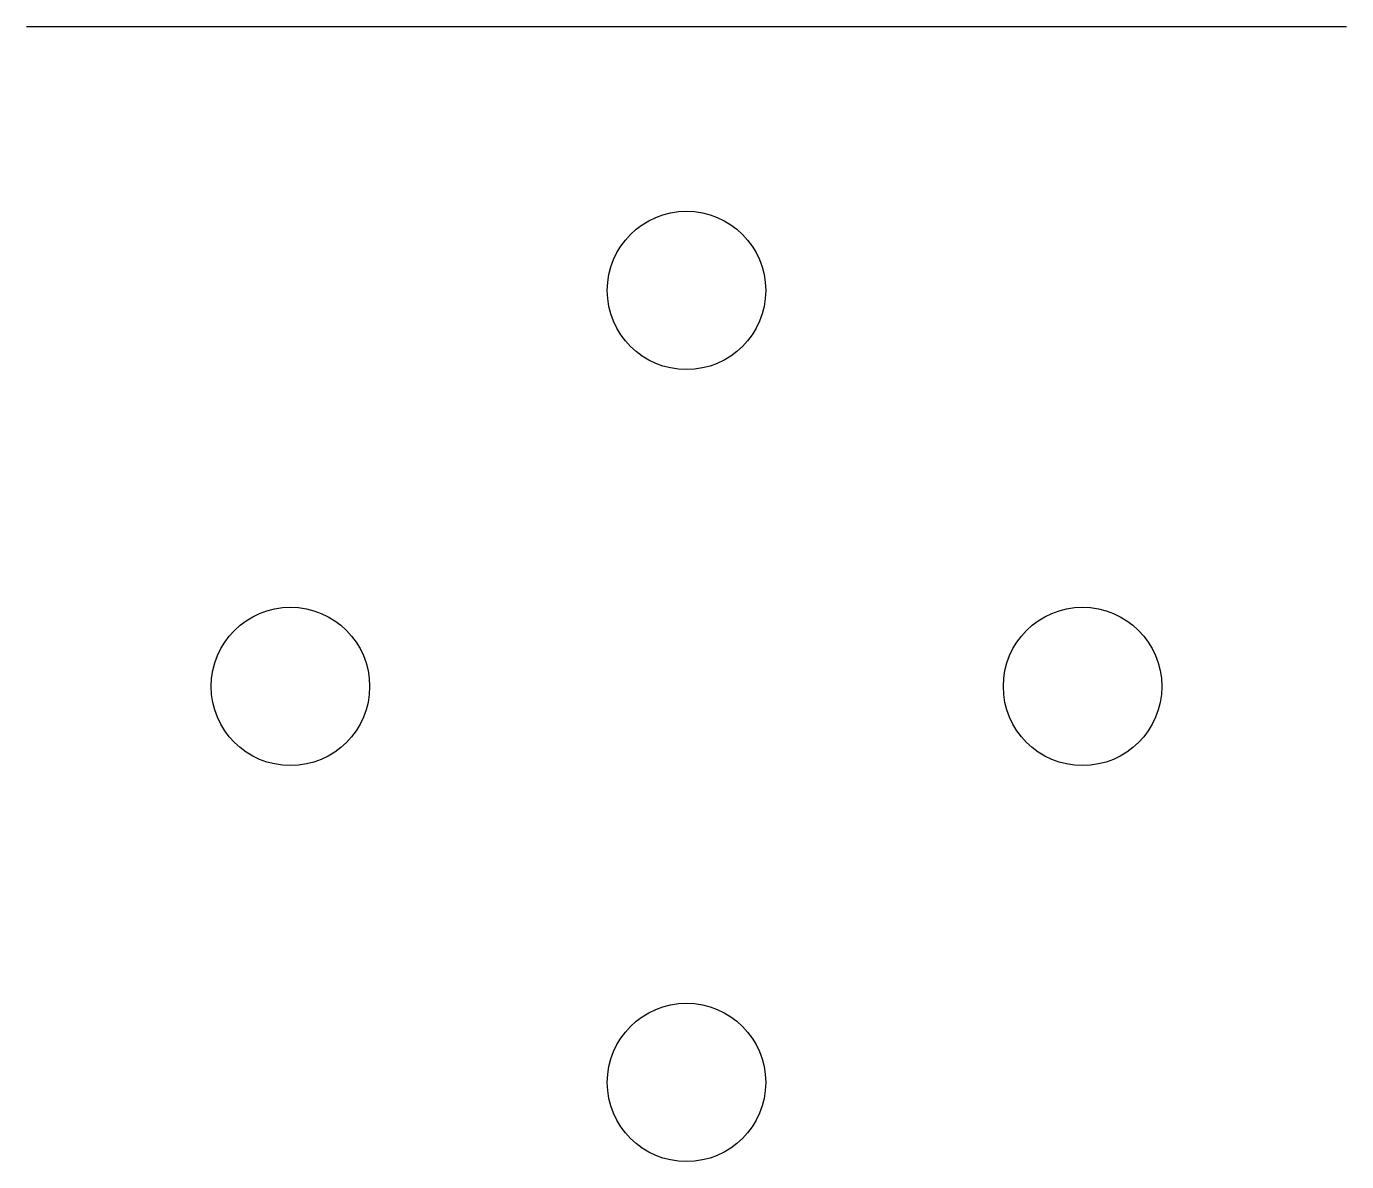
# Model space of a CAD drawing. Header units: millimetres. Extents: x 0 to 50, y 37 to 80.
import ezdxf

# ---------------------------------------------------------------- set-up
doc = ezdxf.new("R2010")
doc.units = ezdxf.units.MM

# ---------------------------------------------------------------- blocks, each defined once
blk = doc.blocks.new('*U3')
blk.add_circle((0, 0), 3)
blk = doc.blocks.new('*U4')
at = {"color": 0, "linetype": 'ByBlock', "lineweight": -2, "transparency": 16777216}
blk.add_blockref('*U3', (25, 70, 10), dxfattribs=at)
for p, rotation in [((10, 55, 10), 89.99999999999997), ((40, 55, 10), 269.9999999999999), ((25, 40, 10), 180)]:
    blk.add_blockref('*U3', p, dxfattribs=dict(at, rotation=rotation))

msp = doc.modelspace()

# ---------------------------------------------------------------- linework, layer by layer
msp.add_line((0, 80, 50), (50, 80, 50))
for centre in [(25, 70, 10), (10, 55, 10)]:
    msp.add_circle(centre, 3)

# ---------------------------------------------------------------- block references
msp.add_blockref('*U4', (0, 0))

doc.saveas('drawing.dxf')
